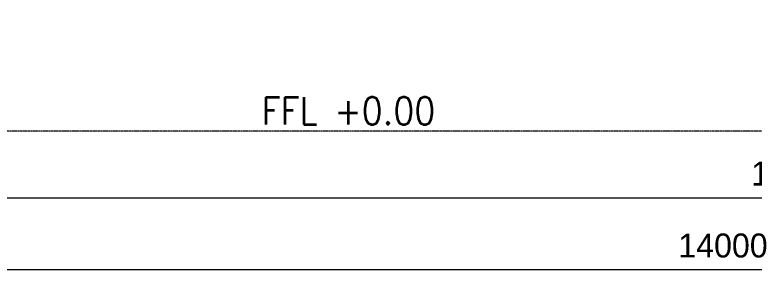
# Model space of a CAD drawing. Header units: inches. Extents: x 702888 to 852715, y 9845 to 271320.
# Drawn here: x 739352 to 744433, y 42185 to 44005 of the extents above; entities that cross this region are included whole.
import ezdxf

# ---------------------------------------------------------------- set-up
doc = ezdxf.new("R2010")
doc.units = ezdxf.units.IN
doc.header["$MEASUREMENT"] = 0
doc.header["$PDMODE"] = 34
doc.linetypes.add('CENTER', pattern=[2, 1.25, -0.25, 0.25, -0.25])
doc.layers.get('0').update_dxf_attribs({"lineweight": 5})
doc.layers.get('Defpoints').update_dxf_attribs({"lineweight": 5})
doc.layers.add('1', color=252, linetype='Continuous', lineweight=9)
doc.layers.add('p7', color=253, linetype='Continuous', lineweight=5)
doc.styles.add('ROMANS', font='romans.shx', dxfattribs={"width": 0.9})
doc.dimstyles.new('D1', dxfattribs={"dimscale": 66, "dimtxt": 2.5, "dimasz": 2.5, "dimexe": 1, "dimexo": 1, "dimgap": 1.25, "dimtad": 1, "dimdec": 0, "dimdsep": 46, "dimtxsty": 'Standard', "dimblk": 'OPEN30', "dimcen": 2.5, "dimclrd": 150, "dimclre": 150, "dimclrt": 140, "dimadec": 0, "dimazin": 0, "dimtfac": 1, "dimtdec": 0, "dimtmove": 0, "dimatfit": 3, "dimfxl": 1, "dimtfill": 1, "dimlwd": 13, "dimlwe": 13, "dimarcsym": 0})

# ---------------------------------------------------------------- blocks, each defined once
blk = doc.blocks.new('_Open30')
at = {"color": 0, "linetype": 'ByBlock', "lineweight": -2}
for p, q in [((-1, 0.268), (0, 0)), ((0, 0), (-1, -0.268)), ((0, 0), (-1, 0))]:
    blk.add_line(p, q, dxfattribs=at)
blk = doc.blocks.new('*D588')
at = {"color": 150, "lineweight": 13, "transparency": 16777216}
for p, q in [((737718.5, 43939.1), (737718.5, 42185.3)), ((751718.5, 43939.1), (751718.5, 42185.3)), ((737883.5, 42251.3), (751553.5, 42251.3))]:
    blk.add_line(p, q, dxfattribs=at)
at = {"layer": 'Defpoints', "color": 0, "transparency": 16777216}
for p in [(737718.5, 44005.1), (751718.5, 44005.1), (751718.5, 42251.3)]:
    blk.add_point(p, dxfattribs=at)
at = {"color": 150, "lineweight": 13, "transparency": 16777216, "xscale": 165, "yscale": 165, "zscale": 165, "rotation": 180}
blk.add_blockref('_Open30', (737718.5, 42251.3), dxfattribs=at)
at = {"color": 150, "lineweight": 13, "transparency": 16777216, "xscale": 165, "yscale": 165, "zscale": 165}
blk.add_blockref('_Open30', (751718.5, 42251.3), dxfattribs=at)
at = {"color": 140, "transparency": 16777216, "insert": (744218.5, 42416.3), "char_height": 165, "attachment_point": 5, "bg_fill": 3, "box_fill_scale": 1.25, "bg_fill_color": 9, "bg_fill_true_color": 13158600, "bg_fill_transparency": 0}
blk.add_mtext('14000', dxfattribs=at)
blk = doc.blocks.new('*D590')
at = {"color": 150, "lineweight": 13, "transparency": 16777216}
for p, q in [((738218.6, 46130.9), (738218.6, 42679.9)), ((751218.6, 46130.9), (751218.6, 42679.9)), ((738383.6, 42745.9), (751053.6, 42745.9))]:
    blk.add_line(p, q, dxfattribs=at)
at = {"layer": 'Defpoints', "color": 0, "transparency": 16777216}
for p in [(738218.6, 46196.9), (751218.6, 46196.9), (751218.6, 42745.9)]:
    blk.add_point(p, dxfattribs=at)
at = {"color": 150, "lineweight": 13, "transparency": 16777216, "xscale": 165, "yscale": 165, "zscale": 165, "rotation": 180}
blk.add_blockref('_Open30', (738218.6, 42745.9), dxfattribs=at)
at = {"color": 150, "lineweight": 13, "transparency": 16777216, "xscale": 165, "yscale": 165, "zscale": 165}
blk.add_blockref('_Open30', (751218.6, 42745.9), dxfattribs=at)
at = {"color": 140, "transparency": 16777216, "insert": (744718.6, 42910.9), "char_height": 165, "attachment_point": 5, "bg_fill": 3, "box_fill_scale": 1.25, "bg_fill_color": 9, "bg_fill_true_color": 13158600, "bg_fill_transparency": 0}
blk.add_mtext('13000', dxfattribs=at)

msp = doc.modelspace()

# ---------------------------------------------------------------- linework, layer by layer
at = {"layer": '1', "linetype": 'CENTER', "ltscale": 0.5}
msp.add_line((755086.421, 43205.132, -14447.486), (737063.313, 43205.132, -14447.486), dxfattribs=at)

# ---------------------------------------------------------------- next in the draw order: dimensions: what is measured, and where the dimension line sits
dim = msp.add_linear_dim(base=(751718.456, 42251.318, -14447.486), p1=(737718.456, 44005.132, -14447.486), p2=(751718.456, 44005.132, -14447.486), dimstyle='D1')
dim.commit()
dim.dimension.update_dxf_attribs({"geometry": '*D588', "text_midpoint": (744218.456, 42251.318, -14447.486), "dimtype": 160})

# ---------------------------------------------------------------- next in the draw order: texts
at = {"layer": 'p7', "color": 31, "style": 'ROMANS', "width": 0.9}
msp.add_text('FFL +0.00', height=187.5, dxfattribs=at).set_placement((741048.778, 43250.582, -28894.973))

# ---------------------------------------------------------------- next in the draw order: dimensions: what is measured, and where the dimension line sits
dim = msp.add_linear_dim(base=(751218.592, 42745.906), p1=(738218.592, 46196.88), p2=(751218.592, 46196.88), dimstyle='D1')
dim.commit()
dim.dimension.update_dxf_attribs({"geometry": '*D590', "text_midpoint": (744718.592, 42910.906)})

doc.saveas('drawing.dxf')
